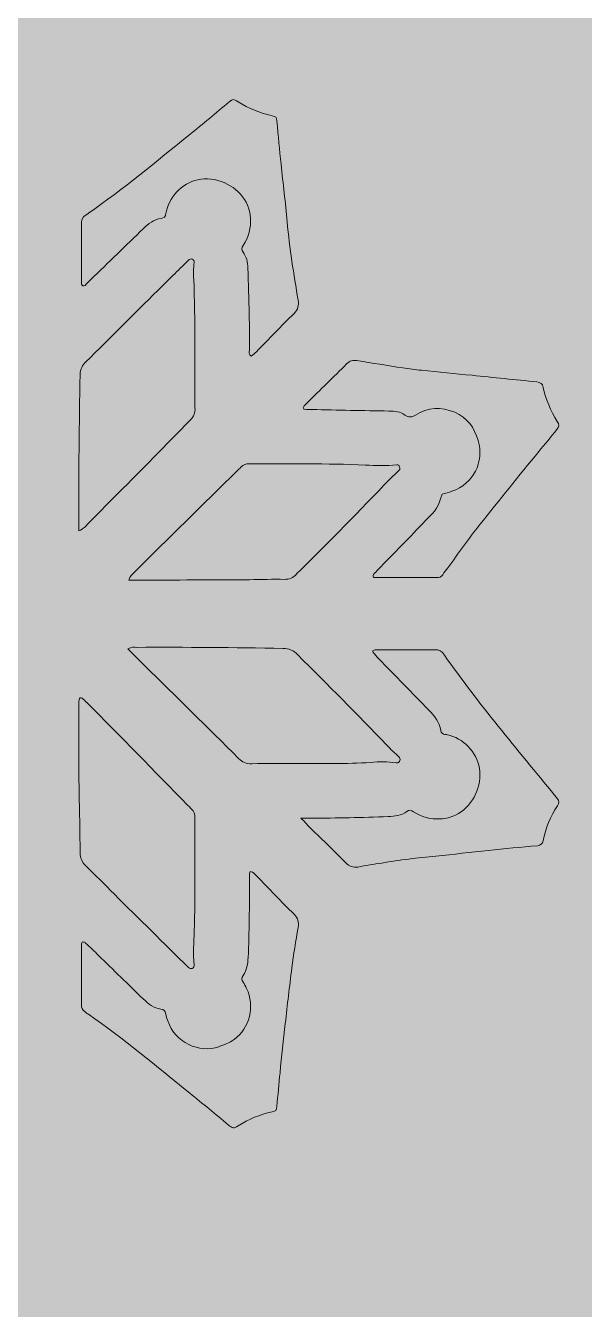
# Model space of a CAD drawing. Header units: centimetres. Extents: x 0.3 to 13.7, y -19.5 to -0.5.
# Drawn here: x 11.033 to 11.924, y -12.918 to -10.872 of the extents above; entities that cross this region are included whole.
import ezdxf

# ---------------------------------------------------------------- set-up
doc = ezdxf.new("R2010")
doc.units = ezdxf.units.CM
doc.header["$MEASUREMENT"] = 0
doc.layers.add('Layer 1', color=7, linetype='Continuous')

# ---------------------------------------------------------------- blocks, each defined once
blk = doc.blocks.new('block 3')
at = {"layer": 'Layer 1', "true_color": 0x2e3543}
h = blk.add_hatch(color=159, dxfattribs=at)
h.dxf.hatch_style = 2
h.paths.add_polyline_path([(13.6644, -0.4654), (13.6644, -19.5496), (0.3056, -19.5496), (0.3056, -0.4654)])
blk = doc.blocks.new('block 2')
at = {"layer": 'Layer 1'}
blk.add_blockref('block 3', (0, 0), dxfattribs=at)
blk = doc.blocks.new('block 4')
at = {"layer": 'Layer 1', "true_color": 0x96c23c}
h = blk.add_hatch(color=73, dxfattribs=at)
h.dxf.hatch_style = 2
edge = h.paths.add_edge_path()
edge.add_spline(control_points=[(11.1272, -11.2857), (11.1302, -11.2827), (11.1336, -11.2793), (11.1366, -11.2763), (11.1646, -11.2493), (11.1922, -11.2224), (11.2201, -11.1955), (11.2282, -11.1874), (11.237, -11.1807), (11.2487, -11.179), (11.2528, -11.1786), (11.2558, -11.1763), (11.2561, -11.1712), (11.2565, -11.1685), (11.2575, -11.1658), (11.2582, -11.1632), (11.2669, -11.1362), (11.2901, -11.1174), (11.3174, -11.116), (11.3467, -11.1147), (11.3756, -11.1322), (11.3864, -11.1581), (11.3891, -11.1645), (11.3905, -11.1709), (11.3911, -11.1776), (11.3921, -11.1938), (11.3888, -11.2089), (11.3794, -11.2221), (11.3767, -11.2258), (11.3763, -11.2291), (11.3794, -11.2328), (11.3847, -11.2402), (11.3871, -11.2487), (11.3871, -11.2581), (11.3878, -11.2827), (11.3888, -11.3072), (11.3891, -11.3318), (11.3898, -11.351), (11.3895, -11.3702), (11.3895, -11.389), (11.3895, -11.3924), (11.3881, -11.3958), (11.3925, -11.3988), (11.3952, -11.3964), (11.3979, -11.3941), (11.4006, -11.3914), (11.4208, -11.3712), (11.4403, -11.3503), (11.4608, -11.3305), (11.4672, -11.3241), (11.4686, -11.3177), (11.4672, -11.3093), (11.4601, -11.2678), (11.4537, -11.2264), (11.4497, -11.1847), (11.447, -11.1541), (11.4433, -11.1234), (11.44, -11.0928), (11.4376, -11.0699), (11.4356, -11.047), (11.4332, -11.0241), (11.4325, -11.0171), (11.4325, -11.0167), (11.4258, -11.0154), (11.4063, -11.011), (11.3884, -11.0036), (11.3716, -10.9932), (11.3639, -10.9884), (11.3635, -10.9884), (11.3568, -10.9938), (11.3359, -11.011), (11.3154, -11.0282), (11.2945, -11.045), (11.2413, -11.0881), (11.1888, -11.1318), (11.1326, -11.1709), (11.1313, -11.1719), (11.1299, -11.1729), (11.1282, -11.1739), (11.1228, -11.1773), (11.1215, -11.182), (11.1215, -11.1881), (11.1218, -11.2177), (11.1215, -11.2476), (11.1215, -11.2773), (11.1215, -11.2796), (11.1218, -11.2816), (11.1218, -11.284), (11.1222, -11.2864), (11.1252, -11.2874), (11.1272, -11.2857)], knot_values=[0, 0, 0, 0, 1, 1, 1, 2, 2, 2, 3, 3, 3, 4, 4, 4, 5, 5, 5, 6, 6, 6, 7, 7, 7, 8, 8, 8, 9, 9, 9, 10, 10, 10, 11, 11, 11, 12, 12, 12, 13, 13, 13, 14, 14, 14, 15, 15, 15, 16, 16, 16, 17, 17, 17, 18, 18, 18, 19, 19, 19, 20, 20, 20, 21, 21, 21, 22, 22, 22, 23, 23, 23, 24, 24, 24, 25, 25, 25, 26, 26, 26, 27, 27, 27, 28, 28, 28, 29, 29, 29, 30, 30, 30, 30], degree=3, periodic=1)
h = blk.add_hatch(color=73, dxfattribs=at)
h.dxf.hatch_style = 2
edge = h.paths.add_edge_path()
edge.add_spline(control_points=[(11.1323, -11.6654), (11.1693, -11.628), (11.2063, -11.5907), (11.2434, -11.5533), (11.2605, -11.5358), (11.2777, -11.518), (11.2952, -11.5005), (11.3006, -11.4947), (11.3036, -11.489), (11.3026, -11.4809), (11.3023, -11.4789), (11.3026, -11.4766), (11.3026, -11.4742), (11.3023, -11.4082), (11.3036, -11.3422), (11.3006, -11.2763), (11.2999, -11.2672), (11.2999, -11.2581), (11.3016, -11.2493), (11.3019, -11.247), (11.3009, -11.245), (11.2982, -11.2439), (11.2959, -11.2433), (11.2939, -11.2436), (11.2922, -11.2453), (11.2918, -11.246), (11.2915, -11.2463), (11.2912, -11.2466), (11.2753, -11.2625), (11.2592, -11.2779), (11.2434, -11.2938), (11.205, -11.3318), (11.1669, -11.3698), (11.1286, -11.4075), (11.1228, -11.4133), (11.1198, -11.419), (11.1195, -11.4277), (11.1178, -11.5069), (11.1171, -11.5856), (11.1175, -11.6647), (11.1175, -11.6647), (11.1175, -11.6772), (11.1175, -11.6772), (11.1252, -11.6738), (11.1282, -11.6691), (11.1323, -11.6654)], knot_values=[0, 0, 0, 0, 1, 1, 1, 2, 2, 2, 3, 3, 3, 4, 4, 4, 5, 5, 5, 6, 6, 6, 7, 7, 7, 8, 8, 8, 9, 9, 9, 10, 10, 10, 11, 11, 11, 12, 12, 12, 13, 13, 13, 14, 14, 14, 15, 15, 15, 15], degree=3, periodic=1)
h = blk.add_hatch(color=73, dxfattribs=at)
h.dxf.hatch_style = 2
edge = h.paths.add_edge_path()
edge.add_spline(control_points=[(11.8799, -11.5156), (11.884, -11.5112), (11.884, -11.5072), (11.8806, -11.5025), (11.8698, -11.4856), (11.8624, -11.4678), (11.858, -11.4483), (11.857, -11.4422), (11.854, -11.4402), (11.8479, -11.4395), (11.8136, -11.4362), (11.7789, -11.4325), (11.7446, -11.4291), (11.7177, -11.4264), (11.6911, -11.4237), (11.6641, -11.421), (11.6544, -11.42), (11.6443, -11.419), (11.6342, -11.4173), (11.6099, -11.4136), (11.5857, -11.4096), (11.5611, -11.4055), (11.5547, -11.4045), (11.5497, -11.4059), (11.5446, -11.4109), (11.5238, -11.4318), (11.5022, -11.4523), (11.4814, -11.4732), (11.4793, -11.4752), (11.4773, -11.4772), (11.4756, -11.4796), (11.475, -11.4809), (11.4756, -11.483), (11.4776, -11.4833), (11.4817, -11.4833), (11.4854, -11.4836), (11.4894, -11.4836), (11.5302, -11.4846), (11.5712, -11.4853), (11.612, -11.486), (11.6214, -11.486), (11.6301, -11.487), (11.6375, -11.4924), (11.6436, -11.4968), (11.6483, -11.4961), (11.6544, -11.4924), (11.6742, -11.4796), (11.6954, -11.4786), (11.717, -11.488), (11.7369, -11.4964), (11.7483, -11.5126), (11.7544, -11.5328), (11.7645, -11.5671), (11.7466, -11.6025), (11.7126, -11.6139), (11.7076, -11.6159), (11.7022, -11.6169), (11.6968, -11.6186), (11.6894, -11.6415), (11.6894, -11.6415), (11.6705, -11.6607), (11.6453, -11.687), (11.6197, -11.7129), (11.5945, -11.7391), (11.5921, -11.7415), (11.5897, -11.7438), (11.5877, -11.7465), (11.5871, -11.7472), (11.5864, -11.7486), (11.5867, -11.7492), (11.5871, -11.7516), (11.5887, -11.7516), (11.5904, -11.7516), (11.5904, -11.7516), (11.688, -11.7516), (11.688, -11.7516), (11.6924, -11.7519), (11.6954, -11.7506), (11.6978, -11.7469), (11.7005, -11.7432), (11.7032, -11.7395), (11.7059, -11.7361), (11.7227, -11.7129), (11.7392, -11.6896), (11.7571, -11.6671), (11.7877, -11.628), (11.8197, -11.5893), (11.851, -11.5506), (11.8607, -11.5392), (11.8702, -11.5274), (11.8799, -11.5156)], knot_values=[0, 0, 0, 0, 1, 1, 1, 2, 2, 2, 3, 3, 3, 4, 4, 4, 5, 5, 5, 6, 6, 6, 7, 7, 7, 8, 8, 8, 9, 9, 9, 10, 10, 10, 11, 11, 11, 12, 12, 12, 13, 13, 13, 14, 14, 14, 15, 15, 15, 16, 16, 16, 17, 17, 17, 18, 18, 18, 19, 19, 19, 20, 20, 20, 21, 21, 21, 22, 22, 22, 23, 23, 23, 24, 24, 24, 25, 25, 25, 26, 26, 26, 27, 27, 27, 28, 28, 28, 29, 29, 29, 30, 30, 30, 30], degree=3, periodic=1)
h = blk.add_hatch(color=73, dxfattribs=at)
h.dxf.hatch_style = 2
edge = h.paths.add_edge_path()
edge.add_spline(control_points=[(11.6288, -11.5799), (11.6298, -11.5792), (11.6295, -11.5769), (11.6291, -11.5755), (11.6288, -11.5732), (11.6271, -11.5711), (11.6248, -11.5715), (11.6079, -11.5742), (11.5911, -11.5728), (11.5743, -11.5722), (11.5127, -11.5691), (11.4511, -11.5708), (11.3895, -11.5701), (11.3841, -11.5701), (11.3797, -11.5715), (11.376, -11.5755), (11.374, -11.5775), (11.372, -11.5792), (11.3699, -11.5812), (11.3151, -11.6351), (11.2605, -11.689), (11.2057, -11.7432), (11.2026, -11.7462), (11.1986, -11.7486), (11.1969, -11.7556), (11.1969, -11.7556), (11.2114, -11.7556), (11.2114, -11.7556), (11.271, -11.7553), (11.3302, -11.7553), (11.3898, -11.7549), (11.4083, -11.7546), (11.4268, -11.7539), (11.4453, -11.7543), (11.4531, -11.7543), (11.4595, -11.7523), (11.4645, -11.7459), (11.4659, -11.7442), (11.4675, -11.7428), (11.4692, -11.7411), (11.5177, -11.6933), (11.5659, -11.6445), (11.613, -11.595), (11.618, -11.59), (11.6237, -11.5853), (11.6288, -11.5799)], knot_values=[0, 0, 0, 0, 1, 1, 1, 2, 2, 2, 3, 3, 3, 4, 4, 4, 5, 5, 5, 6, 6, 6, 7, 7, 7, 8, 8, 8, 9, 9, 9, 10, 10, 10, 11, 11, 11, 12, 12, 12, 13, 13, 13, 14, 14, 14, 15, 15, 15, 15], degree=3, periodic=1)
h = blk.add_hatch(color=73, dxfattribs=at)
h.dxf.hatch_style = 2
edge = h.paths.add_edge_path()
edge.add_spline(control_points=[(11.2094, -11.8627), (11.2057, -11.8627), (11.2016, -11.8617), (11.1956, -11.865), (11.1956, -11.865), (11.2225, -11.892), (11.2225, -11.892), (11.2726, -11.9411), (11.3225, -11.9903), (11.3723, -12.0397), (11.3783, -12.0455), (11.3844, -12.0485), (11.3932, -12.0482), (11.4171, -12.0475), (11.4413, -12.0482), (11.4652, -12.0478), (11.5046, -12.0478), (11.544, -12.0485), (11.583, -12.0461), (11.5965, -12.0451), (11.6099, -12.0441), (11.6234, -12.0468), (11.6234, -12.0468), (11.6248, -12.0468), (11.6248, -12.0468), (11.6268, -12.0468), (11.6281, -12.0458), (11.6288, -12.0445), (11.6298, -12.0424), (11.6305, -12.0401), (11.6288, -12.0381), (11.6221, -12.0313), (11.6147, -12.0253), (11.6083, -12.0182), (11.5618, -11.9697), (11.5143, -11.9219), (11.4665, -11.8745), (11.4598, -11.8677), (11.4527, -11.8644), (11.443, -11.8644), (11.3652, -11.863), (11.2875, -11.8623), (11.2094, -11.8627)], knot_values=[0, 0, 0, 0, 1, 1, 1, 2, 2, 2, 3, 3, 3, 4, 4, 4, 5, 5, 5, 6, 6, 6, 7, 7, 7, 8, 8, 8, 9, 9, 9, 10, 10, 10, 11, 11, 11, 12, 12, 12, 13, 13, 13, 14, 14, 14, 14], degree=3, periodic=1)
h = blk.add_hatch(color=73, dxfattribs=at)
h.dxf.hatch_style = 2
edge = h.paths.add_edge_path()
edge.add_spline(control_points=[(11.6995, -11.8738), (11.6965, -11.8687), (11.6921, -11.8664), (11.6857, -11.8664), (11.6554, -11.8667), (11.6254, -11.8664), (11.5951, -11.8664), (11.5928, -11.8664), (11.5904, -11.8664), (11.5884, -11.867), (11.5867, -11.8674), (11.5857, -11.8691), (11.5871, -11.8707), (11.5897, -11.8741), (11.5928, -11.8775), (11.5958, -11.8808), (11.6224, -11.9081), (11.649, -11.9354), (11.6756, -11.9626), (11.6847, -11.9721), (11.6928, -11.9818), (11.6948, -11.9953), (11.6954, -11.999), (11.6978, -12.001), (11.7015, -12.0014), (11.7045, -12.0017), (11.7069, -12.0027), (11.7096, -12.0034), (11.7342, -12.0098), (11.7547, -12.0337), (11.7571, -12.0606), (11.7591, -12.0892), (11.7433, -12.1178), (11.7183, -12.13), (11.7109, -12.1337), (11.7029, -12.1357), (11.6941, -12.136), (11.6786, -12.137), (11.6641, -12.1337), (11.6514, -12.1246), (11.6476, -12.1219), (11.6446, -12.1215), (11.6406, -12.1242), (11.6318, -12.131), (11.6214, -12.132), (11.6106, -12.1323), (11.5695, -12.134), (11.5288, -12.135), (11.4877, -12.1347), (11.4877, -12.1347), (11.4716, -12.1347), (11.4716, -12.1347), (11.4776, -12.1407), (11.4803, -12.1441), (11.4834, -12.1471), (11.5032, -12.1666), (11.5234, -12.1862), (11.5433, -12.206), (11.549, -12.2118), (11.5544, -12.2141), (11.5625, -12.2128), (11.5753, -12.2101), (11.5877, -12.2084), (11.6005, -12.2064), (11.6291, -12.2017), (11.6581, -12.198), (11.687, -12.1953), (11.715, -12.1929), (11.7426, -12.1892), (11.7705, -12.1862), (11.7964, -12.1835), (11.8227, -12.1811), (11.849, -12.1788), (11.8543, -12.1781), (11.8567, -12.1761), (11.858, -12.171), (11.8621, -12.1508), (11.8698, -12.1323), (11.8809, -12.1155), (11.884, -12.1111), (11.8843, -12.1074), (11.8806, -12.1034), (11.8789, -12.1017), (11.8776, -12.1), (11.8762, -12.0983), (11.8166, -12.0249), (11.755, -11.9529), (11.7005, -11.8751), (11.7002, -11.8748), (11.6998, -11.8745), (11.6995, -11.8738)], knot_values=[0, 0, 0, 0, 1, 1, 1, 2, 2, 2, 3, 3, 3, 4, 4, 4, 5, 5, 5, 6, 6, 6, 7, 7, 7, 8, 8, 8, 9, 9, 9, 10, 10, 10, 11, 11, 11, 12, 12, 12, 13, 13, 13, 14, 14, 14, 15, 15, 15, 16, 16, 16, 17, 17, 17, 18, 18, 18, 19, 19, 19, 20, 20, 20, 21, 21, 21, 22, 22, 22, 23, 23, 23, 24, 24, 24, 25, 25, 25, 26, 26, 26, 27, 27, 27, 28, 28, 28, 29, 29, 29, 30, 30, 30, 30], degree=3, periodic=1)
h = blk.add_hatch(color=73, dxfattribs=at)
h.dxf.hatch_style = 2
edge = h.paths.add_edge_path()
edge.add_spline(control_points=[(11.174, -12.2562), (11.2134, -12.2952), (11.2528, -12.334), (11.2922, -12.373), (11.2942, -12.3747), (11.2962, -12.375), (11.2982, -12.3743), (11.3009, -12.3733), (11.3019, -12.3713), (11.3016, -12.369), (11.2989, -12.3511), (11.3009, -12.3333), (11.3016, -12.3154), (11.3033, -12.2548), (11.3023, -12.1942), (11.3026, -12.134), (11.3026, -12.1286), (11.3013, -12.1242), (11.2972, -12.1205), (11.2952, -12.1185), (11.2932, -12.1165), (11.2915, -12.1145), (11.2376, -12.0596), (11.1838, -12.0051), (11.1299, -11.9505), (11.1276, -11.9482), (11.1249, -11.9458), (11.1225, -11.9435), (11.1218, -11.9431), (11.1205, -11.9428), (11.1195, -11.9431), (11.1188, -11.9435), (11.1178, -11.9445), (11.1178, -11.9455), (11.1175, -11.9475), (11.1175, -11.9499), (11.1175, -11.9522), (11.1175, -11.9522), (11.1175, -12.0673), (11.1175, -12.0673), (11.1181, -12.1111), (11.1191, -12.1508), (11.1195, -12.1905), (11.1198, -12.1983), (11.1218, -12.2044), (11.1276, -12.2097), (11.1434, -12.2252), (11.1582, -12.2407), (11.174, -12.2562)], knot_values=[0, 0, 0, 0, 1, 1, 1, 2, 2, 2, 3, 3, 3, 4, 4, 4, 5, 5, 5, 6, 6, 6, 7, 7, 7, 8, 8, 8, 9, 9, 9, 10, 10, 10, 11, 11, 11, 12, 12, 12, 13, 13, 13, 14, 14, 14, 15, 15, 15, 16, 16, 16, 16], degree=3, periodic=1)
h = blk.add_hatch(color=73, dxfattribs=at)
h.dxf.hatch_style = 2
edge = h.paths.add_edge_path()
edge.add_spline(control_points=[(11.4006, -12.2269), (11.3979, -12.2242), (11.3962, -12.2202), (11.3908, -12.2202), (11.3888, -12.2245), (11.3895, -12.2296), (11.3895, -12.2343), (11.3895, -12.2754), (11.3895, -12.3161), (11.3874, -12.3572), (11.3868, -12.3673), (11.3854, -12.377), (11.3794, -12.3855), (11.3763, -12.3895), (11.3767, -12.3925), (11.3794, -12.3962), (11.3814, -12.3993), (11.3834, -12.403), (11.3851, -12.4063), (11.3985, -12.4346), (11.3898, -12.4696), (11.3649, -12.4878), (11.3575, -12.4928), (11.3494, -12.4962), (11.3406, -12.4992), (11.3093, -12.51), (11.2713, -12.4928), (11.2592, -12.4582), (11.2578, -12.4545), (11.2565, -12.4508), (11.2561, -12.4471), (11.2555, -12.442), (11.2528, -12.44), (11.2484, -12.4393), (11.2366, -12.4376), (11.2282, -12.4309), (11.2198, -12.4228), (11.1962, -12.3999), (11.1723, -12.3767), (11.1488, -12.3538), (11.142, -12.3471), (11.1353, -12.3403), (11.1282, -12.334), (11.1272, -12.3329), (11.1252, -12.3323), (11.1239, -12.3323), (11.1218, -12.3326), (11.1215, -12.3346), (11.1215, -12.3363), (11.1215, -12.3363), (11.1215, -12.3784), (11.1215, -12.3784), (11.1215, -12.3962), (11.1218, -12.4141), (11.1215, -12.4319), (11.1215, -12.437), (11.1228, -12.4407), (11.1272, -12.4434), (11.1289, -12.4447), (11.1306, -12.4464), (11.1326, -12.4474), (11.1888, -12.4864), (11.2413, -12.5305), (11.2945, -12.5733), (11.3151, -12.5898), (11.3353, -12.607), (11.3558, -12.6235), (11.3635, -12.6298), (11.3639, -12.6302), (11.3716, -12.6251), (11.3884, -12.6147), (11.4063, -12.6073), (11.4258, -12.6029), (11.4325, -12.6016), (11.4325, -12.6012), (11.4332, -12.5942), (11.4349, -12.5763), (11.4366, -12.5585), (11.4383, -12.5406), (11.441, -12.5144), (11.444, -12.4881), (11.4467, -12.4622), (11.45, -12.4326), (11.4534, -12.4033), (11.4571, -12.3737), (11.4598, -12.3521), (11.4635, -12.3306), (11.4672, -12.309), (11.4686, -12.3006), (11.4672, -12.2942), (11.4608, -12.2882), (11.4403, -12.268), (11.4208, -12.2471), (11.4006, -12.2269)], knot_values=[0, 0, 0, 0, 1, 1, 1, 2, 2, 2, 3, 3, 3, 4, 4, 4, 5, 5, 5, 6, 6, 6, 7, 7, 7, 8, 8, 8, 9, 9, 9, 10, 10, 10, 11, 11, 11, 12, 12, 12, 13, 13, 13, 14, 14, 14, 15, 15, 15, 16, 16, 16, 17, 17, 17, 18, 18, 18, 19, 19, 19, 20, 20, 20, 21, 21, 21, 22, 22, 22, 23, 23, 23, 24, 24, 24, 25, 25, 25, 26, 26, 26, 27, 27, 27, 28, 28, 28, 29, 29, 29, 30, 30, 30, 31, 31, 31, 31], degree=3, periodic=1)
at = {"layer": 'Layer 1', "lineweight": 0}
for points, knots in [([(12.7565, -0.8357), (12.7565, -0.8357), (1.2135, -0.8357), (1.2135, -0.8357), (0.9169, -0.8357), (0.6759, -1.0767), (0.6759, -1.3733), (0.6759, -1.3733), (0.6759, -18.6417), (0.6759, -18.6417), (0.6759, -18.7928), (0.7387, -18.9293), (0.8394, -19.0271), (0.8394, -19.0271), (0.8394, -13.8062), (0.8394, -13.8062), (0.8394, -13.8062), (1.2121, -13.8062), (1.2121, -13.8062), (1.2121, -13.8062), (1.2121, -13.2199), (1.2121, -13.2199), (1.2121, -13.2199), (1.8244, -13.2199), (1.8244, -13.2199), (1.8244, -13.2199), (1.8178, -13.2085), (1.8178, -13.2085), (1.8178, -13.2085), (2.2338, -12.488), (2.2338, -12.488), (2.2338, -12.488), (3.0658, -12.488), (3.0658, -12.488), (3.0658, -12.488), (3.4818, -13.2085), (3.4818, -13.2085), (3.4818, -13.2085), (3.4752, -13.2199), (3.4752, -13.2199), (3.4752, -13.2199), (4.0875, -13.2199), (4.0875, -13.2199), (4.0875, -13.2199), (4.0875, -13.8062), (4.0875, -13.8062), (4.0875, -13.8062), (4.4602, -13.8062), (4.4602, -13.8062), (4.4602, -13.8062), (4.4602, -15.551), (4.4602, -15.551), (4.4602, -15.551), (4.9323, -15.551), (4.9323, -15.551), (4.9323, -15.551), (6.9776, -13.6479), (6.9776, -13.6479), (6.9776, -13.6479), (6.985, -14.2754), (6.985, -14.2754), (6.985, -14.2754), (6.9924, -13.6479), (6.9924, -13.6479), (6.9924, -13.6479), (9.0377, -15.551), (9.0377, -15.551), (9.0377, -15.551), (9.6316, -15.551), (9.6316, -15.551), (9.6316, -15.551), (9.6316, -16.0379), (9.6316, -16.0379), (9.6316, -16.0379), (9.4947, -16.0379), (9.4947, -16.0379), (9.4947, -16.0379), (9.4947, -19.1793), (9.4947, -19.1793), (9.4947, -19.1793), (11.3443, -19.1793), (11.3443, -19.1793), (11.3443, -19.1793), (11.3443, -16.7555), (11.3443, -16.7555), (10.9809, -16.7568), (10.6176, -16.7563), (10.2542, -16.7561), (10.242, -16.7561), (10.2251, -16.7623), (10.2185, -16.7526), (10.2107, -16.741), (10.2271, -16.7318), (10.2336, -16.7224), (10.4088, -16.4735), (10.5844, -16.2249), (10.7598, -15.9761), (10.766, -15.9673), (10.7791, -15.9582), (10.7744, -15.9481), (10.7682, -15.9351), (10.7519, -15.9421), (10.7402, -15.942), (10.6615, -15.9414), (10.5827, -15.9417), (10.4963, -15.9417), (10.5355, -15.886), (10.5704, -15.8363), (10.6055, -15.7867), (10.6851, -15.6742), (10.7628, -15.5604), (10.8451, -15.4497), (10.9077, -15.3656), (10.9642, -15.2777), (11.0249, -15.1925), (11.0296, -15.1858), (11.0404, -15.179), (11.0349, -15.17), (11.0298, -15.1616), (11.0182, -15.1651), (11.0095, -15.1651), (10.9146, -15.1649), (10.8196, -15.165), (10.7228, -15.165), (10.7582, -15.1138), (10.7935, -15.0618), (10.8298, -15.0104), (11.0348, -14.7197), (11.2401, -14.4291), (11.4453, -14.1385), (11.4473, -14.1358), (11.4491, -14.133), (11.451, -14.1303), (11.4735, -14.0994), (11.4728, -14.0999), (11.4941, -14.131), (11.6586, -14.3721), (11.8252, -14.6119), (11.9874, -14.8544), (12.0536, -14.9532), (12.1266, -15.0478), (12.187, -15.1502), (12.1886, -15.1529), (12.1892, -15.1562), (12.1919, -15.1637), (12.0944, -15.1725), (11.998, -15.1604), (11.8997, -15.1708), (12.0685, -15.429), (12.2486, -15.6797), (12.4232, -15.9408), (12.3338, -15.9408), (12.2496, -15.9408), (12.1636, -15.9408), (12.1657, -15.962), (12.1782, -15.9741), (12.1872, -15.9873), (12.3549, -16.2331), (12.5229, -16.4786), (12.6905, -16.7244), (12.6963, -16.733), (12.7098, -16.7416), (12.7026, -16.7527), (12.6972, -16.7611), (12.6835, -16.7561), (12.6736, -16.7561), (12.308, -16.7563), (11.9424, -16.7562), (11.5768, -16.7564), (11.5768, -16.7564), (11.5768, -19.1793), (11.5768, -19.1793), (11.5768, -19.1793), (12.7565, -19.1793), (12.7565, -19.1793), (13.0531, -19.1793), (13.2941, -18.9383), (13.2941, -18.6417), (13.2941, -18.6417), (13.2941, -1.3733), (13.2941, -1.3733), (13.2941, -1.0767), (13.0531, -0.8357), (12.7565, -0.8357)], [0, 0, 0, 0, 1, 1, 1, 2, 2, 2, 3, 3, 3, 4, 4, 4, 5, 5, 5, 6, 6, 6, 7, 7, 7, 8, 8, 8, 9, 9, 9, 10, 10, 10, 11, 11, 11, 12, 12, 12, 13, 13, 13, 14, 14, 14, 15, 15, 15, 16, 16, 16, 17, 17, 17, 18, 18, 18, 19, 19, 19, 20, 20, 20, 21, 21, 21, 22, 22, 22, 23, 23, 23, 24, 24, 24, 25, 25, 25, 26, 26, 26, 27, 27, 27, 28, 28, 28, 29, 29, 29, 30, 30, 30, 31, 31, 31, 32, 32, 32, 33, 33, 33, 34, 34, 34, 35, 35, 35, 36, 36, 36, 37, 37, 37, 38, 38, 38, 39, 39, 39, 40, 40, 40, 41, 41, 41, 42, 42, 42, 43, 43, 43, 44, 44, 44, 45, 45, 45, 46, 46, 46, 47, 47, 47, 48, 48, 48, 49, 49, 49, 50, 50, 50, 51, 51, 51, 52, 52, 52, 53, 53, 53, 54, 54, 54, 55, 55, 55, 56, 56, 56, 57, 57, 57, 58, 58, 58, 59, 59, 59, 60, 60, 60, 61, 61, 61, 61]), ([(11.1272, -11.2857), (11.1302, -11.2827), (11.1336, -11.2793), (11.1366, -11.2763), (11.1646, -11.2493), (11.1922, -11.2224), (11.2201, -11.1955), (11.2282, -11.1874), (11.237, -11.1807), (11.2487, -11.179), (11.2528, -11.1786), (11.2558, -11.1763), (11.2561, -11.1712), (11.2565, -11.1685), (11.2575, -11.1658), (11.2582, -11.1632), (11.2669, -11.1362), (11.2901, -11.1174), (11.3174, -11.116), (11.3467, -11.1147), (11.3756, -11.1322), (11.3864, -11.1581), (11.3891, -11.1645), (11.3905, -11.1709), (11.3911, -11.1776), (11.3921, -11.1938), (11.3888, -11.2089), (11.3794, -11.2221), (11.3767, -11.2258), (11.3763, -11.2291), (11.3794, -11.2328), (11.3847, -11.2402), (11.3871, -11.2487), (11.3871, -11.2581), (11.3878, -11.2827), (11.3888, -11.3072), (11.3891, -11.3318), (11.3898, -11.351), (11.3895, -11.3702), (11.3895, -11.389), (11.3895, -11.3924), (11.3881, -11.3958), (11.3925, -11.3988), (11.3952, -11.3964), (11.3979, -11.3941), (11.4006, -11.3914), (11.4208, -11.3712), (11.4403, -11.3503), (11.4608, -11.3305), (11.4672, -11.3241), (11.4686, -11.3177), (11.4672, -11.3093), (11.4601, -11.2678), (11.4537, -11.2264), (11.4497, -11.1847), (11.447, -11.1541), (11.4433, -11.1234), (11.44, -11.0928), (11.4376, -11.0699), (11.4356, -11.047), (11.4332, -11.0241), (11.4325, -11.0171), (11.4325, -11.0167), (11.4258, -11.0154), (11.4063, -11.011), (11.3884, -11.0036), (11.3716, -10.9932), (11.3639, -10.9884), (11.3635, -10.9884), (11.3568, -10.9938), (11.3359, -11.011), (11.3154, -11.0282), (11.2945, -11.045), (11.2413, -11.0881), (11.1888, -11.1318), (11.1326, -11.1709), (11.1313, -11.1719), (11.1299, -11.1729), (11.1282, -11.1739), (11.1228, -11.1773), (11.1215, -11.182), (11.1215, -11.1881), (11.1218, -11.2177), (11.1215, -11.2476), (11.1215, -11.2773), (11.1215, -11.2796), (11.1218, -11.2816), (11.1218, -11.284), (11.1222, -11.2864), (11.1252, -11.2874), (11.1272, -11.2857)], [0, 0, 0, 0, 1, 1, 1, 2, 2, 2, 3, 3, 3, 4, 4, 4, 5, 5, 5, 6, 6, 6, 7, 7, 7, 8, 8, 8, 9, 9, 9, 10, 10, 10, 11, 11, 11, 12, 12, 12, 13, 13, 13, 14, 14, 14, 15, 15, 15, 16, 16, 16, 17, 17, 17, 18, 18, 18, 19, 19, 19, 20, 20, 20, 21, 21, 21, 22, 22, 22, 23, 23, 23, 24, 24, 24, 25, 25, 25, 26, 26, 26, 27, 27, 27, 28, 28, 28, 29, 29, 29, 30, 30, 30, 30]), ([(11.1323, -11.6654), (11.1693, -11.628), (11.2063, -11.5907), (11.2434, -11.5533), (11.2605, -11.5358), (11.2777, -11.518), (11.2952, -11.5005), (11.3006, -11.4947), (11.3036, -11.489), (11.3026, -11.4809), (11.3023, -11.4789), (11.3026, -11.4766), (11.3026, -11.4742), (11.3023, -11.4082), (11.3036, -11.3422), (11.3006, -11.2763), (11.2999, -11.2672), (11.2999, -11.2581), (11.3016, -11.2493), (11.3019, -11.247), (11.3009, -11.245), (11.2982, -11.2439), (11.2959, -11.2433), (11.2939, -11.2436), (11.2922, -11.2453), (11.2918, -11.246), (11.2915, -11.2463), (11.2912, -11.2466), (11.2753, -11.2625), (11.2592, -11.2779), (11.2434, -11.2938), (11.205, -11.3318), (11.1669, -11.3698), (11.1286, -11.4075), (11.1228, -11.4133), (11.1198, -11.419), (11.1195, -11.4277), (11.1178, -11.5069), (11.1171, -11.5856), (11.1175, -11.6647), (11.1175, -11.6647), (11.1175, -11.6772), (11.1175, -11.6772), (11.1252, -11.6738), (11.1282, -11.6691), (11.1323, -11.6654)], [0, 0, 0, 0, 1, 1, 1, 2, 2, 2, 3, 3, 3, 4, 4, 4, 5, 5, 5, 6, 6, 6, 7, 7, 7, 8, 8, 8, 9, 9, 9, 10, 10, 10, 11, 11, 11, 12, 12, 12, 13, 13, 13, 14, 14, 14, 15, 15, 15, 15]), ([(11.8799, -11.5156), (11.884, -11.5112), (11.884, -11.5072), (11.8806, -11.5025), (11.8698, -11.4856), (11.8624, -11.4678), (11.858, -11.4483), (11.857, -11.4422), (11.854, -11.4402), (11.8479, -11.4395), (11.8136, -11.4362), (11.7789, -11.4325), (11.7446, -11.4291), (11.7177, -11.4264), (11.6911, -11.4237), (11.6641, -11.421), (11.6544, -11.42), (11.6443, -11.419), (11.6342, -11.4173), (11.6099, -11.4136), (11.5857, -11.4096), (11.5611, -11.4055), (11.5547, -11.4045), (11.5497, -11.4059), (11.5446, -11.4109), (11.5238, -11.4318), (11.5022, -11.4523), (11.4814, -11.4732), (11.4793, -11.4752), (11.4773, -11.4772), (11.4756, -11.4796), (11.475, -11.4809), (11.4756, -11.483), (11.4776, -11.4833), (11.4817, -11.4833), (11.4854, -11.4836), (11.4894, -11.4836), (11.5302, -11.4846), (11.5712, -11.4853), (11.612, -11.486), (11.6214, -11.486), (11.6301, -11.487), (11.6375, -11.4924), (11.6436, -11.4968), (11.6483, -11.4961), (11.6544, -11.4924), (11.6742, -11.4796), (11.6954, -11.4786), (11.717, -11.488), (11.7369, -11.4964), (11.7483, -11.5126), (11.7544, -11.5328), (11.7645, -11.5671), (11.7466, -11.6025), (11.7126, -11.6139), (11.7076, -11.6159), (11.7022, -11.6169), (11.6968, -11.6186), (11.6894, -11.6415), (11.6894, -11.6415), (11.6705, -11.6607), (11.6453, -11.687), (11.6197, -11.7129), (11.5945, -11.7391), (11.5921, -11.7415), (11.5897, -11.7438), (11.5877, -11.7465), (11.5871, -11.7472), (11.5864, -11.7486), (11.5867, -11.7492), (11.5871, -11.7516), (11.5887, -11.7516), (11.5904, -11.7516), (11.5904, -11.7516), (11.688, -11.7516), (11.688, -11.7516), (11.6924, -11.7519), (11.6954, -11.7506), (11.6978, -11.7469), (11.7005, -11.7432), (11.7032, -11.7395), (11.7059, -11.7361), (11.7227, -11.7129), (11.7392, -11.6896), (11.7571, -11.6671), (11.7877, -11.628), (11.8197, -11.5893), (11.851, -11.5506), (11.8607, -11.5392), (11.8702, -11.5274), (11.8799, -11.5156)], [0, 0, 0, 0, 1, 1, 1, 2, 2, 2, 3, 3, 3, 4, 4, 4, 5, 5, 5, 6, 6, 6, 7, 7, 7, 8, 8, 8, 9, 9, 9, 10, 10, 10, 11, 11, 11, 12, 12, 12, 13, 13, 13, 14, 14, 14, 15, 15, 15, 16, 16, 16, 17, 17, 17, 18, 18, 18, 19, 19, 19, 20, 20, 20, 21, 21, 21, 22, 22, 22, 23, 23, 23, 24, 24, 24, 25, 25, 25, 26, 26, 26, 27, 27, 27, 28, 28, 28, 29, 29, 29, 30, 30, 30, 30]), ([(11.6288, -11.5799), (11.6298, -11.5792), (11.6295, -11.5769), (11.6291, -11.5755), (11.6288, -11.5732), (11.6271, -11.5711), (11.6248, -11.5715), (11.6079, -11.5742), (11.5911, -11.5728), (11.5743, -11.5722), (11.5127, -11.5691), (11.4511, -11.5708), (11.3895, -11.5701), (11.3841, -11.5701), (11.3797, -11.5715), (11.376, -11.5755), (11.374, -11.5775), (11.372, -11.5792), (11.3699, -11.5812), (11.3151, -11.6351), (11.2605, -11.689), (11.2057, -11.7432), (11.2026, -11.7462), (11.1986, -11.7486), (11.1969, -11.7556), (11.1969, -11.7556), (11.2114, -11.7556), (11.2114, -11.7556), (11.271, -11.7553), (11.3302, -11.7553), (11.3898, -11.7549), (11.4083, -11.7546), (11.4268, -11.7539), (11.4453, -11.7543), (11.4531, -11.7543), (11.4595, -11.7523), (11.4645, -11.7459), (11.4659, -11.7442), (11.4675, -11.7428), (11.4692, -11.7411), (11.5177, -11.6933), (11.5659, -11.6445), (11.613, -11.595), (11.618, -11.59), (11.6237, -11.5853), (11.6288, -11.5799)], [0, 0, 0, 0, 1, 1, 1, 2, 2, 2, 3, 3, 3, 4, 4, 4, 5, 5, 5, 6, 6, 6, 7, 7, 7, 8, 8, 8, 9, 9, 9, 10, 10, 10, 11, 11, 11, 12, 12, 12, 13, 13, 13, 14, 14, 14, 15, 15, 15, 15]), ([(11.2094, -11.8627), (11.2057, -11.8627), (11.2016, -11.8617), (11.1956, -11.865), (11.1956, -11.865), (11.2225, -11.892), (11.2225, -11.892), (11.2726, -11.9411), (11.3225, -11.9903), (11.3723, -12.0397), (11.3783, -12.0455), (11.3844, -12.0485), (11.3932, -12.0482), (11.4171, -12.0475), (11.4413, -12.0482), (11.4652, -12.0478), (11.5046, -12.0478), (11.544, -12.0485), (11.583, -12.0461), (11.5965, -12.0451), (11.6099, -12.0441), (11.6234, -12.0468), (11.6234, -12.0468), (11.6248, -12.0468), (11.6248, -12.0468), (11.6268, -12.0468), (11.6281, -12.0458), (11.6288, -12.0445), (11.6298, -12.0424), (11.6305, -12.0401), (11.6288, -12.0381), (11.6221, -12.0313), (11.6147, -12.0253), (11.6083, -12.0182), (11.5618, -11.9697), (11.5143, -11.9219), (11.4665, -11.8745), (11.4598, -11.8677), (11.4527, -11.8644), (11.443, -11.8644), (11.3652, -11.863), (11.2875, -11.8623), (11.2094, -11.8627)], [0, 0, 0, 0, 1, 1, 1, 2, 2, 2, 3, 3, 3, 4, 4, 4, 5, 5, 5, 6, 6, 6, 7, 7, 7, 8, 8, 8, 9, 9, 9, 10, 10, 10, 11, 11, 11, 12, 12, 12, 13, 13, 13, 14, 14, 14, 14]), ([(11.6995, -11.8738), (11.6965, -11.8687), (11.6921, -11.8664), (11.6857, -11.8664), (11.6554, -11.8667), (11.6254, -11.8664), (11.5951, -11.8664), (11.5928, -11.8664), (11.5904, -11.8664), (11.5884, -11.867), (11.5867, -11.8674), (11.5857, -11.8691), (11.5871, -11.8707), (11.5897, -11.8741), (11.5928, -11.8775), (11.5958, -11.8808), (11.6224, -11.9081), (11.649, -11.9354), (11.6756, -11.9626), (11.6847, -11.9721), (11.6928, -11.9818), (11.6948, -11.9953), (11.6954, -11.999), (11.6978, -12.001), (11.7015, -12.0014), (11.7045, -12.0017), (11.7069, -12.0027), (11.7096, -12.0034), (11.7342, -12.0098), (11.7547, -12.0337), (11.7571, -12.0606), (11.7591, -12.0892), (11.7433, -12.1178), (11.7183, -12.13), (11.7109, -12.1337), (11.7029, -12.1357), (11.6941, -12.136), (11.6786, -12.137), (11.6641, -12.1337), (11.6514, -12.1246), (11.6476, -12.1219), (11.6446, -12.1215), (11.6406, -12.1242), (11.6318, -12.131), (11.6214, -12.132), (11.6106, -12.1323), (11.5695, -12.134), (11.5288, -12.135), (11.4877, -12.1347), (11.4877, -12.1347), (11.4716, -12.1347), (11.4716, -12.1347), (11.4776, -12.1407), (11.4803, -12.1441), (11.4834, -12.1471), (11.5032, -12.1666), (11.5234, -12.1862), (11.5433, -12.206), (11.549, -12.2118), (11.5544, -12.2141), (11.5625, -12.2128), (11.5753, -12.2101), (11.5877, -12.2084), (11.6005, -12.2064), (11.6291, -12.2017), (11.6581, -12.198), (11.687, -12.1953), (11.715, -12.1929), (11.7426, -12.1892), (11.7705, -12.1862), (11.7964, -12.1835), (11.8227, -12.1811), (11.849, -12.1788), (11.8543, -12.1781), (11.8567, -12.1761), (11.858, -12.171), (11.8621, -12.1508), (11.8698, -12.1323), (11.8809, -12.1155), (11.884, -12.1111), (11.8843, -12.1074), (11.8806, -12.1034), (11.8789, -12.1017), (11.8776, -12.1), (11.8762, -12.0983), (11.8166, -12.0249), (11.755, -11.9529), (11.7005, -11.8751), (11.7002, -11.8748), (11.6998, -11.8745), (11.6995, -11.8738)], [0, 0, 0, 0, 1, 1, 1, 2, 2, 2, 3, 3, 3, 4, 4, 4, 5, 5, 5, 6, 6, 6, 7, 7, 7, 8, 8, 8, 9, 9, 9, 10, 10, 10, 11, 11, 11, 12, 12, 12, 13, 13, 13, 14, 14, 14, 15, 15, 15, 16, 16, 16, 17, 17, 17, 18, 18, 18, 19, 19, 19, 20, 20, 20, 21, 21, 21, 22, 22, 22, 23, 23, 23, 24, 24, 24, 25, 25, 25, 26, 26, 26, 27, 27, 27, 28, 28, 28, 29, 29, 29, 30, 30, 30, 30]), ([(11.174, -12.2562), (11.2134, -12.2952), (11.2528, -12.334), (11.2922, -12.373), (11.2942, -12.3747), (11.2962, -12.375), (11.2982, -12.3743), (11.3009, -12.3733), (11.3019, -12.3713), (11.3016, -12.369), (11.2989, -12.3511), (11.3009, -12.3333), (11.3016, -12.3154), (11.3033, -12.2548), (11.3023, -12.1942), (11.3026, -12.134), (11.3026, -12.1286), (11.3013, -12.1242), (11.2972, -12.1205), (11.2952, -12.1185), (11.2932, -12.1165), (11.2915, -12.1145), (11.2376, -12.0596), (11.1838, -12.0051), (11.1299, -11.9505), (11.1276, -11.9482), (11.1249, -11.9458), (11.1225, -11.9435), (11.1218, -11.9431), (11.1205, -11.9428), (11.1195, -11.9431), (11.1188, -11.9435), (11.1178, -11.9445), (11.1178, -11.9455), (11.1175, -11.9475), (11.1175, -11.9499), (11.1175, -11.9522), (11.1175, -11.9522), (11.1175, -12.0673), (11.1175, -12.0673), (11.1181, -12.1111), (11.1191, -12.1508), (11.1195, -12.1905), (11.1198, -12.1983), (11.1218, -12.2044), (11.1276, -12.2097), (11.1434, -12.2252), (11.1582, -12.2407), (11.174, -12.2562)], [0, 0, 0, 0, 1, 1, 1, 2, 2, 2, 3, 3, 3, 4, 4, 4, 5, 5, 5, 6, 6, 6, 7, 7, 7, 8, 8, 8, 9, 9, 9, 10, 10, 10, 11, 11, 11, 12, 12, 12, 13, 13, 13, 14, 14, 14, 15, 15, 15, 16, 16, 16, 16]), ([(11.4006, -12.2269), (11.3979, -12.2242), (11.3962, -12.2202), (11.3908, -12.2202), (11.3888, -12.2245), (11.3895, -12.2296), (11.3895, -12.2343), (11.3895, -12.2754), (11.3895, -12.3161), (11.3874, -12.3572), (11.3868, -12.3673), (11.3854, -12.377), (11.3794, -12.3855), (11.3763, -12.3895), (11.3767, -12.3925), (11.3794, -12.3962), (11.3814, -12.3993), (11.3834, -12.403), (11.3851, -12.4063), (11.3985, -12.4346), (11.3898, -12.4696), (11.3649, -12.4878), (11.3575, -12.4928), (11.3494, -12.4962), (11.3406, -12.4992), (11.3093, -12.51), (11.2713, -12.4928), (11.2592, -12.4582), (11.2578, -12.4545), (11.2565, -12.4508), (11.2561, -12.4471), (11.2555, -12.442), (11.2528, -12.44), (11.2484, -12.4393), (11.2366, -12.4376), (11.2282, -12.4309), (11.2198, -12.4228), (11.1962, -12.3999), (11.1723, -12.3767), (11.1488, -12.3538), (11.142, -12.3471), (11.1353, -12.3403), (11.1282, -12.334), (11.1272, -12.3329), (11.1252, -12.3323), (11.1239, -12.3323), (11.1218, -12.3326), (11.1215, -12.3346), (11.1215, -12.3363), (11.1215, -12.3363), (11.1215, -12.3784), (11.1215, -12.3784), (11.1215, -12.3962), (11.1218, -12.4141), (11.1215, -12.4319), (11.1215, -12.437), (11.1228, -12.4407), (11.1272, -12.4434), (11.1289, -12.4447), (11.1306, -12.4464), (11.1326, -12.4474), (11.1888, -12.4864), (11.2413, -12.5305), (11.2945, -12.5733), (11.3151, -12.5898), (11.3353, -12.607), (11.3558, -12.6235), (11.3635, -12.6298), (11.3639, -12.6302), (11.3716, -12.6251), (11.3884, -12.6147), (11.4063, -12.6073), (11.4258, -12.6029), (11.4325, -12.6016), (11.4325, -12.6012), (11.4332, -12.5942), (11.4349, -12.5763), (11.4366, -12.5585), (11.4383, -12.5406), (11.441, -12.5144), (11.444, -12.4881), (11.4467, -12.4622), (11.45, -12.4326), (11.4534, -12.4033), (11.4571, -12.3737), (11.4598, -12.3521), (11.4635, -12.3306), (11.4672, -12.309), (11.4686, -12.3006), (11.4672, -12.2942), (11.4608, -12.2882), (11.4403, -12.268), (11.4208, -12.2471), (11.4006, -12.2269)], [0, 0, 0, 0, 1, 1, 1, 2, 2, 2, 3, 3, 3, 4, 4, 4, 5, 5, 5, 6, 6, 6, 7, 7, 7, 8, 8, 8, 9, 9, 9, 10, 10, 10, 11, 11, 11, 12, 12, 12, 13, 13, 13, 14, 14, 14, 15, 15, 15, 16, 16, 16, 17, 17, 17, 18, 18, 18, 19, 19, 19, 20, 20, 20, 21, 21, 21, 22, 22, 22, 23, 23, 23, 24, 24, 24, 25, 25, 25, 26, 26, 26, 27, 27, 27, 28, 28, 28, 29, 29, 29, 30, 30, 30, 31, 31, 31, 31])]:
    blk.add_open_spline(points, degree=3, knots=knots, dxfattribs=at)

msp = doc.modelspace()

# ---------------------------------------------------------------- block references
at = {"layer": 'Layer 1'}
for name in ['block 2', 'block 4']:
    msp.add_blockref(name, (0, 0), dxfattribs=at)

doc.saveas('drawing.dxf')
